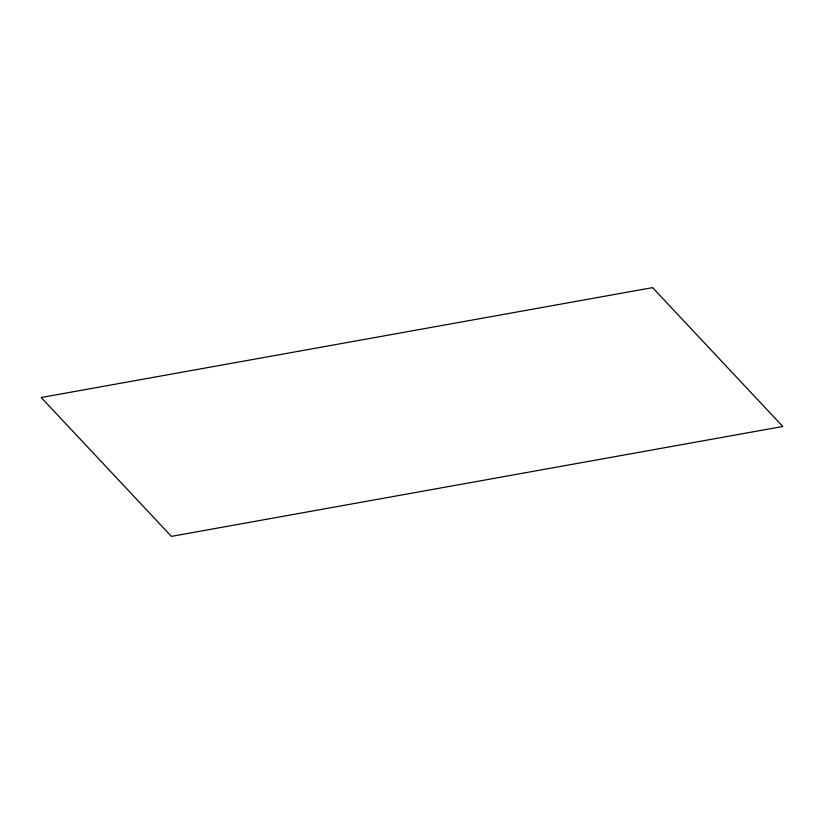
<?xml version="1.0" encoding="UTF-8"?>
<svg xmlns="http://www.w3.org/2000/svg" width="824" height="824" viewBox="0 0 824 824"><rect width="100%" height="100%" fill="white"/><g stroke="black" fill="none" stroke-linecap="round" stroke-linejoin="round"><path stroke-width="1.24" d="M652.577 287.627L41.2 397.518L171.423 536.373L782.8 426.482L652.577 287.627"/></g></svg>
